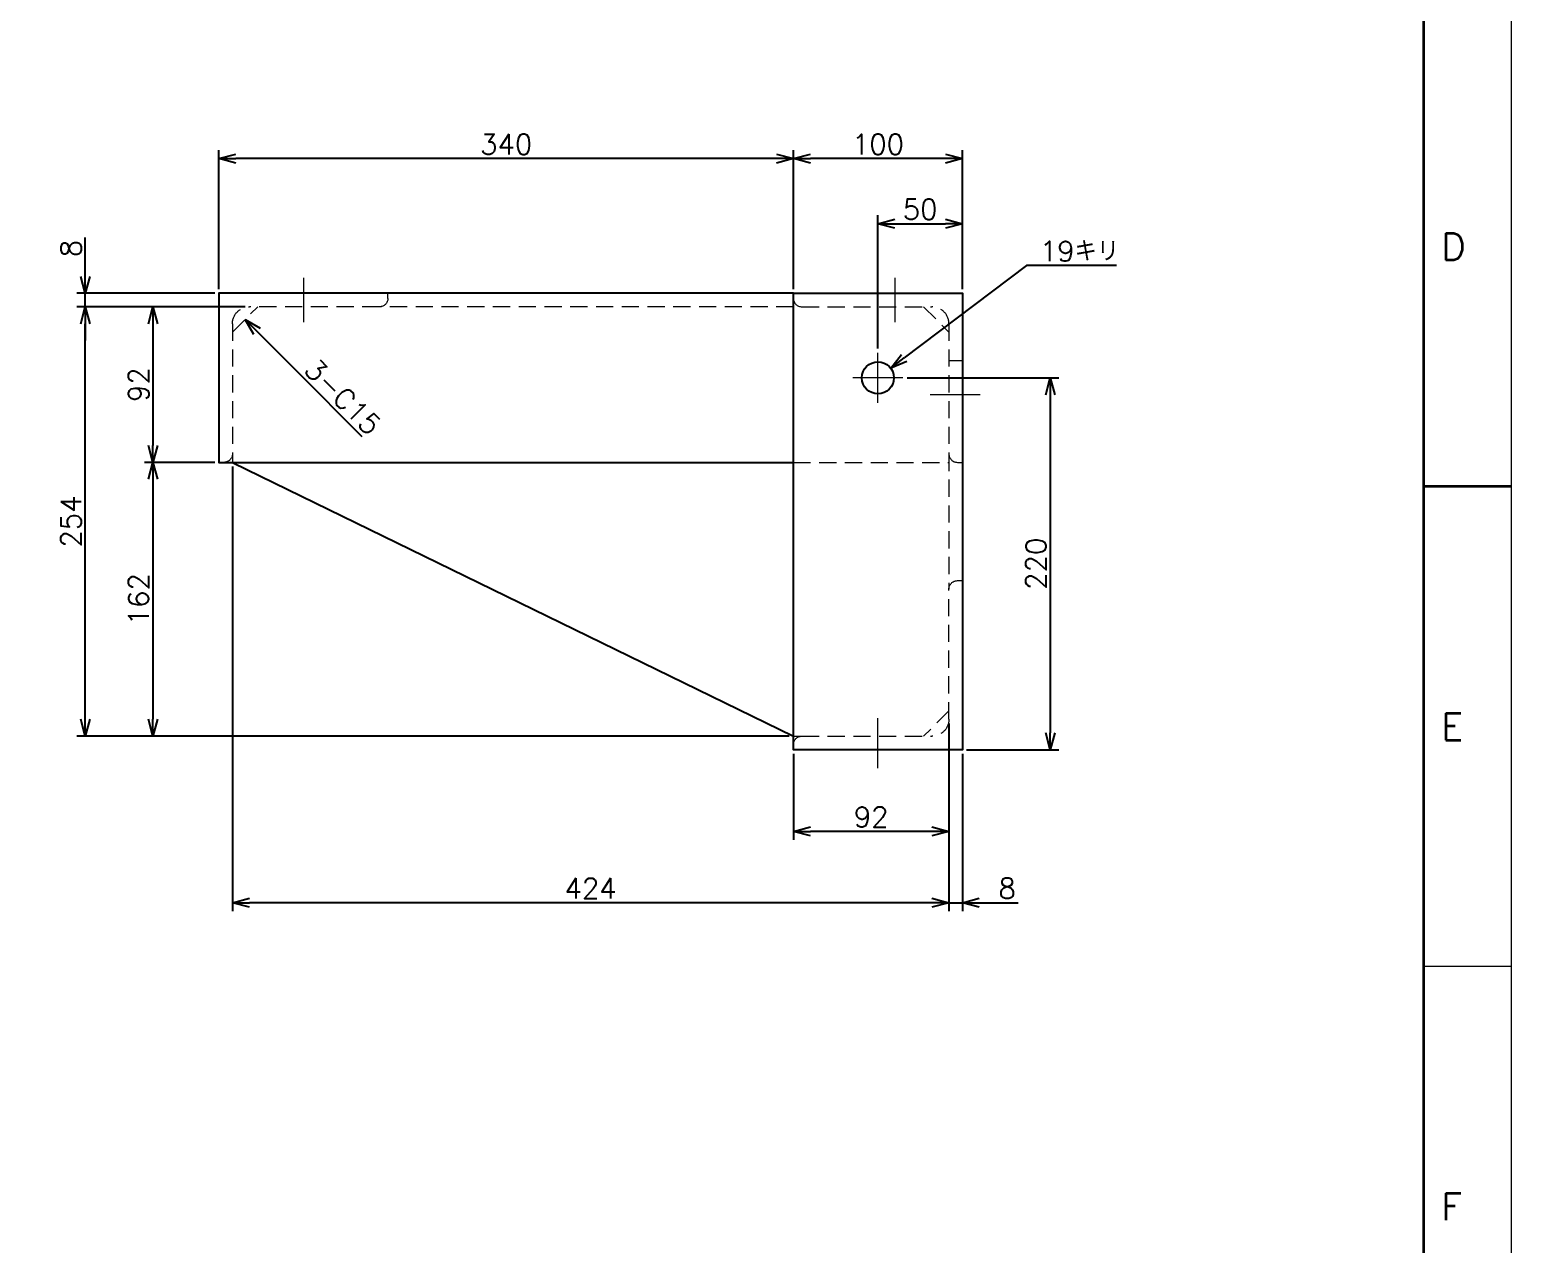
# Model space of a CAD drawing. Header units: millimetres. Extents: x 0 to 3313, y -19 to 2332.
# Drawn here: x 2436 to 3313, y 713 to 1432 of the extents above; entities that cross this region are included whole.
import ezdxf
from ezdxf import colors
from ezdxf.entities.mleader import LeaderData, LeaderLine
from ezdxf.enums import TextEntityAlignment as Align
from ezdxf.math import Vec2, Vec3

# ---------------------------------------------------------------- set-up
doc = ezdxf.new("R2010")
doc.units = ezdxf.units.MM
doc.header["$LTSCALE"] = 1.6
doc.header["$PDMODE"] = 99
doc.header["$PDSIZE"] = 1
doc.linetypes.add('CENTER2', pattern=[28.575000000000003, 19.05, -3.175, 3.175, -3.175])
doc.linetypes.add('HIDDEN', pattern=[9.524999999999999, 6.35, -3.175])
for name, color, linetype, lineweight in [('04_HIDDEN', 2, 'HIDDEN', 13), ('05_CENTER', 4, 'CENTER2', 13), ('08_DIM', 3, 'Continuous', 13), ('90_FRAME', 5, 'Continuous', 35)]:
    doc.layers.add(name, color=color, linetype=linetype, lineweight=lineweight)
doc.layers.add('91_BLANK', color=5, linetype='Continuous', lineweight=0, plot=False)
doc.styles.add('KSS_TXT', font='txt.shx', dxfattribs={"bigfont": 'extfont2.shx'})
doc.styles.add('KSS_TXT_L', font='txt.shx', dxfattribs={"height": 3, "bigfont": 'extfont2.shx'})
doc.styles.get("Standard").update_dxf_attribs({"font": 'txt.shx', "bigfont": 'extfont2.shx'})
doc.dimstyles.new('KSS_DIM', dxfattribs={"dimscale": 4, "dimtxt": 3, "dimasz": 2.5, "dimexe": 1.25, "dimexo": 0.625, "dimtad": 1, "dimdsep": 46, "dimtxsty": 'KSS_TXT', "dimblk": 'OPEN30', "dimcen": 0, "dimazin": 2, "dimtfac": 0.75, "dimtmove": 0, "dimatfit": 3, "dimldrblk": 'OPEN30', "dimfxl": 1.25, "dimtolj": 1, "dimarcsym": 0})
doc.dimstyles.new('KSS_DIM$3', dxfattribs={"dimscale": 4, "dimtxt": 3, "dimasz": 2.5, "dimexe": 1.25, "dimexo": 0.625, "dimtad": 1, "dimtih": 1, "dimtoh": 1, "dimdsep": 46, "dimtxsty": 'KSS_TXT', "dimblk": 'OPEN30', "dimcen": 0, "dimazin": 2, "dimtfac": 0.75, "dimtofl": 0, "dimtmove": 0, "dimatfit": 3, "dimldrblk": 'OPEN30', "dimfxl": 1.25, "dimtolj": 1, "dimarcsym": 0})

# ---------------------------------------------------------------- blocks, each defined once
blk = doc.blocks.new('A$C448B04A9_1_1')
at = {"color": 0}
for p, q in [((3, 100), (0, 100)), ((0, 0), (0, 100)), ((8, 18), (8, 95)), ((0, 0), (100, 0)), ((95, 8), (18, 8)), ((100, 3), (100, 0))]:
    blk.add_line(p, q, dxfattribs=at)
for centre, radius, start, end in [((3, 95), 5, 0, 90), ((18, 18), 10, 180, 270), ((95, 3), 5, 0, 90)]:
    blk.add_arc(centre, radius, start, end, dxfattribs=at)
blk = doc.blocks.new('AM_BALLOON1')
at = {"transparency": 16777216}
blk.add_circle((0, 0), 5, dxfattribs=at)
blk.add_attdef('B_NUMBER', text='', height=3, dxfattribs=at).set_placement((0, 0), align=Align.MIDDLE_CENTER)
blk = doc.blocks.new('_OPEN')
at = {"color": 0, "linetype": 'ByBlock'}
for p, q in [((-1, 0.1666666666666666), (0, 0)), ((0, 0), (-1, -0.1666666666666666)), ((0, 0), (-1, 0))]:
    blk.add_line(p, q, dxfattribs=at)
blk = doc.blocks.new('_Open30')
at = {"color": 0, "linetype": 'ByBlock', "lineweight": -2}
for p, q in [((-1, 0.26794919), (0, 0)), ((0, 0), (-1, -0.26794919)), ((0, 0), (-1, 0))]:
    blk.add_line(p, q, dxfattribs=at)
blk = doc.blocks.new('*D153')
at = {"layer": '08_DIM', "color": 0, "lineweight": -2, "transparency": 16777216}
for p, q in [((2955.247036320809, 1226.073412465708), (3044.929342144526, 1226.073412465708)), ((3039.929342144526, 1216.073412465708), (3039.929342144526, 1016.073412470446)), ((2990.434047687498, 1006.073412470446), (3044.929342144526, 1006.073412470446))]:
    blk.add_line(p, q, dxfattribs=at)
at = {"layer": 'Defpoints', "color": 0, "transparency": 16777216}
for p in [(2952.747036320809, 1226.073412465708), (2987.934047687498, 1006.073412470446), (3039.929342144526, 1006.073412470446)]:
    blk.add_point(p, dxfattribs=at)
at = {"layer": '08_DIM', "color": 0, "lineweight": -2, "transparency": 16777216, "xscale": 10, "yscale": 10, "zscale": 10}
for p, rotation in [((3039.929342144526, 1226.073412465708), 90), ((3039.929342144526, 1006.073412470446), 270)]:
    blk.add_blockref('_Open30', p, dxfattribs=dict(at, rotation=rotation))
at = {"layer": '08_DIM', "color": 0, "transparency": 16777216, "insert": (3031.429342144526, 1116.073412468077), "char_height": 12, "attachment_point": 5, "rotation": 90, "style": 'KSS_TXT'}
blk.add_mtext('\\A1;220', dxfattribs=at)
blk = doc.blocks.new('*D154')
at = {"layer": '08_DIM', "color": 0, "lineweight": -2, "transparency": 16777216}
for p, q in [((2937.934047691689, 1243.386401094829), (2937.934047691689, 1322.237736337426)), ((2947.934047691689, 1317.237736337426), (2977.934047687419, 1317.237736337426)), ((2987.934047687419, 1278.57341247227), (2987.934047687419, 1322.237736337426))]:
    blk.add_line(p, q, dxfattribs=at)
at = {"layer": 'Defpoints', "color": 0, "transparency": 16777216}
for p in [(2987.934047687419, 1317.237736337426), (2987.934047687419, 1276.07341247227), (2937.934047691689, 1240.886401094829)]:
    blk.add_point(p, dxfattribs=at)
at = {"layer": '08_DIM', "color": 0, "lineweight": -2, "transparency": 16777216, "xscale": 10, "yscale": 10, "zscale": 10, "rotation": 180}
blk.add_blockref('_Open30', (2937.934047691689, 1317.237736337426), dxfattribs=at)
at = {"layer": '08_DIM', "color": 0, "lineweight": -2, "transparency": 16777216, "xscale": 10, "yscale": 10, "zscale": 10}
blk.add_blockref('_Open30', (2987.934047687419, 1317.237736337426), dxfattribs=at)
at = {"layer": '08_DIM', "color": 0, "transparency": 16777216, "insert": (2962.934047689554, 1325.74606967076), "char_height": 12, "attachment_point": 5, "style": 'KSS_TXT'}
blk.add_mtext('\\A1;50', dxfattribs=at)
blk = doc.blocks.new('*D155')
at = {"layer": '08_DIM', "color": 0, "lineweight": -2, "transparency": 16777216}
for p, q in [((2887.934047687495, 1278.573412472259), (2887.934047687495, 1360.749569078477)), ((2987.934047687419, 1278.57341247227), (2987.934047687419, 1360.749569078477)), ((2977.934047687419, 1355.749569078477), (2897.934047687495, 1355.749569078477))]:
    blk.add_line(p, q, dxfattribs=at)
at = {"layer": 'Defpoints', "color": 0, "transparency": 16777216}
for p in [(2887.934047687495, 1355.749569078477), (2887.934047687495, 1276.073412472259), (2987.934047687419, 1276.07341247227)]:
    blk.add_point(p, dxfattribs=at)
at = {"layer": '08_DIM', "color": 0, "lineweight": -2, "transparency": 16777216, "xscale": 10, "yscale": 10, "zscale": 10, "rotation": 180}
blk.add_blockref('_Open30', (2887.934047687495, 1355.749569078477), dxfattribs=at)
at = {"layer": '08_DIM', "color": 0, "lineweight": -2, "transparency": 16777216, "xscale": 10, "yscale": 10, "zscale": 10}
blk.add_blockref('_Open30', (2987.934047687419, 1355.749569078477), dxfattribs=at)
at = {"layer": '08_DIM', "color": 0, "transparency": 16777216, "insert": (2937.934047687457, 1364.249569078477), "char_height": 12, "attachment_point": 5, "style": 'KSS_TXT'}
blk.add_mtext('\\A1;100', dxfattribs=at)
blk = doc.blocks.new('*D156')
at = {"layer": '08_DIM', "color": 0, "lineweight": -2, "transparency": 16777216}
for p, q in [((2547.934047695276, 1278.57341247227), (2547.934047695276, 1360.749569078477)), ((2887.934047687495, 1278.573412472259), (2887.934047687495, 1360.749569078477)), ((2877.934047687495, 1355.749569078477), (2557.934047695276, 1355.749569078477))]:
    blk.add_line(p, q, dxfattribs=at)
at = {"layer": 'Defpoints', "color": 0, "transparency": 16777216}
for p in [(2547.934047695276, 1355.749569078477), (2547.934047695276, 1276.07341247227), (2887.934047687495, 1276.073412472259)]:
    blk.add_point(p, dxfattribs=at)
at = {"layer": '08_DIM', "color": 0, "lineweight": -2, "transparency": 16777216, "xscale": 10, "yscale": 10, "zscale": 10, "rotation": 180}
blk.add_blockref('_Open30', (2547.934047695276, 1355.749569078477), dxfattribs=at)
at = {"layer": '08_DIM', "color": 0, "lineweight": -2, "transparency": 16777216, "xscale": 10, "yscale": 10, "zscale": 10}
blk.add_blockref('_Open30', (2887.934047687495, 1355.749569078477), dxfattribs=at)
at = {"layer": '08_DIM', "color": 0, "transparency": 16777216, "insert": (2717.934047691385, 1364.249569078477), "char_height": 12, "attachment_point": 5, "style": 'KSS_TXT'}
blk.add_mtext('\\A1;340', dxfattribs=at)
blk = doc.blocks.new('*D157')
at = {"layer": '08_DIM', "color": 0, "lineweight": -2, "transparency": 16777216}
for p, q in [((2563.434047695276, 1268.07341247227), (2463.869296587692, 1268.07341247227)), ((2468.869296587692, 1024.073412470378), (2468.869296587692, 1258.07341247227)), ((2885.434047691565, 1014.073412470378), (2463.869296587692, 1014.073412470378))]:
    blk.add_line(p, q, dxfattribs=at)
at = {"layer": 'Defpoints', "color": 0, "transparency": 16777216}
for p in [(2468.869296587692, 1268.07341247227), (2565.934047695276, 1268.07341247227), (2887.934047691565, 1014.073412470378)]:
    blk.add_point(p, dxfattribs=at)
at = {"layer": '08_DIM', "color": 0, "lineweight": -2, "transparency": 16777216, "xscale": 10, "yscale": 10, "zscale": 10}
for p, rotation in [((2468.869296587692, 1268.07341247227), 90), ((2468.869296587692, 1014.073412470378), 270)]:
    blk.add_blockref('_Open30', p, dxfattribs=dict(at, rotation=rotation))
at = {"layer": '08_DIM', "color": 0, "transparency": 16777216, "insert": (2460.360963254358, 1141.073412471324), "char_height": 12, "attachment_point": 5, "rotation": 90, "style": 'KSS_TXT'}
blk.add_mtext('\\A1;254', dxfattribs=at)
blk = doc.blocks.new('*D158')
at = {"layer": '08_DIM', "color": 0, "lineweight": -2, "transparency": 16777216}
for p, q in [((2563.434047695276, 1268.07341247227), (2503.86804563, 1268.07341247227)), ((2508.86804563, 1258.07341247227), (2508.86804563, 1186.07341247227)), ((2545.434047695276, 1176.07341247227), (2503.86804563, 1176.07341247227))]:
    blk.add_line(p, q, dxfattribs=at)
at = {"layer": 'Defpoints', "color": 0, "transparency": 16777216}
for p in [(2565.934047695276, 1268.07341247227), (2508.86804563, 1176.07341247227), (2547.934047695276, 1176.07341247227)]:
    blk.add_point(p, dxfattribs=at)
at = {"layer": '08_DIM', "color": 0, "lineweight": -2, "transparency": 16777216, "xscale": 10, "yscale": 10, "zscale": 10}
for p, rotation in [((2508.86804563, 1268.07341247227), 90), ((2508.86804563, 1176.07341247227), 270)]:
    blk.add_blockref('_Open30', p, dxfattribs=dict(at, rotation=rotation))
at = {"layer": '08_DIM', "color": 0, "transparency": 16777216, "insert": (2500.36804563, 1222.07341247227), "char_height": 12, "attachment_point": 5, "rotation": 90, "style": 'KSS_TXT'}
blk.add_mtext('\\A1;92', dxfattribs=at)
blk = doc.blocks.new('*D159')
at = {"layer": '08_DIM', "color": 0, "lineweight": -2, "transparency": 16777216}
for p, q in [((2545.434047695276, 1176.07341247227), (2503.86804563, 1176.07341247227)), ((2508.86804563, 1166.07341247227), (2508.86804563, 1024.073412470378)), ((2885.434047691565, 1014.073412470378), (2503.86804563, 1014.073412470378))]:
    blk.add_line(p, q, dxfattribs=at)
at = {"layer": 'Defpoints', "color": 0, "transparency": 16777216}
for p in [(2547.934047695276, 1176.07341247227), (2508.86804563, 1014.073412470378), (2887.934047691565, 1014.073412470378)]:
    blk.add_point(p, dxfattribs=at)
at = {"layer": '08_DIM', "color": 0, "lineweight": -2, "transparency": 16777216, "xscale": 10, "yscale": 10, "zscale": 10}
for p, rotation in [((2508.86804563, 1176.07341247227), 90), ((2508.86804563, 1014.073412470378), 270)]:
    blk.add_blockref('_Open30', p, dxfattribs=dict(at, rotation=rotation))
at = {"layer": '08_DIM', "color": 0, "transparency": 16777216, "insert": (2500.36804563, 1095.073412471324), "char_height": 12, "attachment_point": 5, "rotation": 90, "style": 'KSS_TXT'}
blk.add_mtext('\\A1;162', dxfattribs=at)
blk = doc.blocks.new('*D160')
at = {"layer": '08_DIM', "color": 0, "lineweight": -2, "transparency": 16777216}
for p, q in [((2555.934047695276, 1173.573412472269), (2555.934047695276, 910.5452425442109)), ((2979.934047691693, 1021.573412470456), (2979.934047691693, 910.5452425442109)), ((2969.934047691693, 915.5452425442109), (2565.934047695276, 915.5452425442109))]:
    blk.add_line(p, q, dxfattribs=at)
at = {"layer": 'Defpoints', "color": 0, "transparency": 16777216}
for p in [(2555.934047695276, 1176.073412472269), (2979.934047691693, 1024.073412470456), (2555.934047695276, 915.5452425442109)]:
    blk.add_point(p, dxfattribs=at)
at = {"layer": '08_DIM', "color": 0, "lineweight": -2, "transparency": 16777216, "xscale": 10, "yscale": 10, "zscale": 10, "rotation": 180}
blk.add_blockref('_Open30', (2555.934047695276, 915.5452425442109), dxfattribs=at)
at = {"layer": '08_DIM', "color": 0, "lineweight": -2, "transparency": 16777216, "xscale": 10, "yscale": 10, "zscale": 10}
blk.add_blockref('_Open30', (2979.934047691693, 915.5452425442109), dxfattribs=at)
at = {"layer": '08_DIM', "color": 0, "transparency": 16777216, "insert": (2767.934047693484, 924.0452425442109), "char_height": 12, "attachment_point": 5, "style": 'KSS_TXT'}
blk.add_mtext('\\A1;424', dxfattribs=at)
blk = doc.blocks.new('*D161')
at = {"layer": '08_DIM', "color": 0, "lineweight": -2, "transparency": 16777216}
for p, q in [((2979.934047691693, 1021.573412470456), (2979.934047691693, 952.7656199926087)), ((2887.934047691693, 1003.573412470456), (2887.934047691693, 952.7656199926087)), ((2969.934047691693, 957.7656199926087), (2897.934047691693, 957.7656199926087))]:
    blk.add_line(p, q, dxfattribs=at)
at = {"layer": 'Defpoints', "color": 0, "transparency": 16777216}
for p in [(2979.934047691693, 1024.073412470456), (2887.934047691693, 1006.073412470456), (2887.934047691693, 957.7656199926087)]:
    blk.add_point(p, dxfattribs=at)
at = {"layer": '08_DIM', "color": 0, "lineweight": -2, "transparency": 16777216, "xscale": 10, "yscale": 10, "zscale": 10, "rotation": 180}
blk.add_blockref('_Open30', (2887.934047691693, 957.7656199926087), dxfattribs=at)
at = {"layer": '08_DIM', "color": 0, "lineweight": -2, "transparency": 16777216, "xscale": 10, "yscale": 10, "zscale": 10}
blk.add_blockref('_Open30', (2979.934047691693, 957.7656199926087), dxfattribs=at)
at = {"layer": '08_DIM', "color": 0, "transparency": 16777216, "insert": (2933.934047691693, 966.2656199926087), "char_height": 12, "attachment_point": 5, "style": 'KSS_TXT'}
blk.add_mtext('\\A1;92', dxfattribs=at)
blk = doc.blocks.new('*D188')
at = {"layer": '08_DIM', "color": 0, "lineweight": -2, "transparency": 16777216}
for p, q in [((3025.937747750679, 1292.490495238147), (2953.498804502768, 1237.820256527504)), ((3079.040525528457, 1292.490495238147), (3025.937747750679, 1292.490495238147))]:
    blk.add_line(p, q, dxfattribs=at)
at = {"layer": 'Defpoints', "color": 0, "transparency": 16777216}
for p in [(2945.516877932987, 1231.796233931712), (2930.351217450403, 1220.350590999705)]:
    blk.add_point(p, dxfattribs=at)
at = {"layer": '08_DIM', "color": 0, "lineweight": -2, "transparency": 16777216, "xscale": 10, "yscale": 10, "zscale": 10, "rotation": 217.0421412498027}
blk.add_blockref('_Open30', (2945.516877932987, 1231.796233931712), dxfattribs=at)
at = {"layer": '08_DIM', "color": 0, "transparency": 16777216, "insert": (3057.237747750679, 1300.990495238147), "char_height": 12, "attachment_point": 5, "style": 'KSS_TXT'}
blk.add_mtext('\\A1;19キリ', dxfattribs=at)
blk = doc.blocks.new('*D189')
at = {"layer": '08_DIM', "color": 0, "lineweight": -2, "transparency": 16777216}
for p, q in [((2468.869296587692, 1286.073412472259), (2468.869296587692, 1309.073412472259)), ((2545.434047695276, 1276.073412472259), (2463.869296587692, 1276.073412472259)), ((2468.869296587692, 1268.07341247227), (2468.869296587692, 1276.073412472259)), ((2563.434047695276, 1268.07341247227), (2463.869296587692, 1268.07341247227)), ((2468.869296587692, 1258.07341247227), (2468.869296587692, 1248.07341247227))]:
    blk.add_line(p, q, dxfattribs=at)
at = {"layer": 'Defpoints', "color": 0, "transparency": 16777216}
for p in [(2468.869296587692, 1276.073412472259), (2547.934047695276, 1276.073412472259), (2565.934047695276, 1268.07341247227)]:
    blk.add_point(p, dxfattribs=at)
at = {"layer": '08_DIM', "color": 0, "lineweight": -2, "transparency": 16777216, "xscale": 10, "yscale": 10, "zscale": 10}
for p, rotation in [((2468.869296587692, 1276.073412472259), 270), ((2468.869296587692, 1268.07341247227), 90)]:
    blk.add_blockref('_Open30', p, dxfattribs=dict(at, rotation=rotation))
at = {"layer": '08_DIM', "color": 0, "transparency": 16777216, "insert": (2460.369296587692, 1302.573412472259), "char_height": 12, "attachment_point": 5, "rotation": 90, "style": 'KSS_TXT'}
blk.add_mtext('\\A1;8', dxfattribs=at)
blk = doc.blocks.new('*D190')
at = {"layer": '08_DIM', "color": 0, "lineweight": -2, "transparency": 16777216}
for p, q in [((2979.934047691693, 1021.573412470456), (2979.934047691693, 910.5452425442109)), ((2987.934047687498, 1003.573412470446), (2987.934047687498, 910.5452425442109)), ((2969.934047691693, 915.5452425442109), (2959.934047691693, 915.5452425442109)), ((2979.934047691693, 915.5452425442109), (2987.934047687498, 915.5452425442109)), ((2997.934047687498, 915.5452425442109), (3020.934047687498, 915.5452425442109))]:
    blk.add_line(p, q, dxfattribs=at)
at = {"layer": 'Defpoints', "color": 0, "transparency": 16777216}
for p in [(2979.934047691693, 1024.073412470456), (2987.934047687498, 1006.073412470446), (2987.934047687498, 915.5452425442109)]:
    blk.add_point(p, dxfattribs=at)
at = {"layer": '08_DIM', "color": 0, "lineweight": -2, "transparency": 16777216, "xscale": 10, "yscale": 10, "zscale": 10}
blk.add_blockref('_Open30', (2979.934047691693, 915.5452425442109), dxfattribs=at)
at = {"layer": '08_DIM', "color": 0, "lineweight": -2, "transparency": 16777216, "xscale": 10, "yscale": 10, "zscale": 10, "rotation": 180}
blk.add_blockref('_Open30', (2987.934047687498, 915.5452425442109), dxfattribs=at)
at = {"layer": '08_DIM', "color": 0, "transparency": 16777216, "insert": (3014.434047687498, 924.0452425442109), "char_height": 12, "attachment_point": 5, "style": 'KSS_TXT'}
blk.add_mtext('\\A1;8', dxfattribs=at)

msp = doc.modelspace()

# ---------------------------------------------------------------- linework, layer by layer
at = {"color": 0}
msp.add_line((2555.934047695276, 1176.073412472269), (2887.934047691565, 1014.073412470378), dxfattribs=at)
msp.add_lwpolyline([(2887.934047687495, 1276.073412472259), (2547.934047695276, 1276.073412472259), (2547.934047695276, 1176.07341247227), (2887.934047687495, 1176.07341247227)], close=True)
msp.add_lwpolyline([(2887.934047687495, 1276.073412472259), (2987.934047687495, 1276.073412472259), (2987.934047687498, 1006.073412470446), (2887.934047691689, 1006.073412470446)], close=True, dxfattribs=at)
msp.add_circle((2937.934047691695, 1226.073412465708), 9.5, dxfattribs=at)
at = {"layer": '04_HIDDEN'}
for p, q in [((2555.934047695276, 1253.07341247227), (2570.934047695276, 1268.07341247227)), ((2887.934047687495, 1268.073412472265), (2642.934047695276, 1268.07341247227)), ((2964.934047691686, 1268.073412472269), (2979.934047691686, 1253.073412472269)), ((2987.934047687487, 1236.073412381061), (2979.934047687474, 1236.073412381059)), ((2555.934047695276, 1181.07341247227), (2555.934047695276, 1176.073412472269)), ((2887.934047687495, 1176.073412472259), (2979.93404769163, 1176.073412472313)), ((2979.934047691628, 1181.073412472269), (2979.934047691674, 1101.073412470454)), ((2979.934047691571, 1029.073412465809), (2964.934047691571, 1014.073412465809)), ((2887.934047691565, 1014.073412470378), (2892.934047691693, 1014.073412470456))]:
    msp.add_line(p, q, dxfattribs=at)
at = {"layer": '05_CENTER'}
for p, q in [((2597.934047695276, 1285.16043786877), (2597.934047695276, 1258.910448077815)), ((2947.934047695886, 1285.16043786877), (2947.934047695886, 1258.910448077815)), ((2937.934047691689, 1211.260423836588), (2937.934047691689, 1240.886401094829)), ((2952.747036320809, 1226.073412465708), (2923.121059062568, 1226.073412465708)), ((2998.511363935063, 1216.073412381059), (2968.885386676821, 1216.073412381059)), ((2937.934047691689, 995.1117111267422), (2937.934047691689, 1024.726521979102))]:
    msp.add_line(p, q, dxfattribs=at)
at = {"layer": '90_FRAME'}
msp.add_line((3312.803439193518, 1161.723697891917), (3260.955724908015, 1161.723697891917), dxfattribs=at)
at = {"layer": '90_FRAME', "color": 4, "lineweight": 13}
msp.add_line((3312.803439193518, 877.7348223930649), (3260.955724908015, 877.7348223930649), dxfattribs=at)
at = {"layer": '90_FRAME'}
msp.add_lwpolyline([(155.3836106315844, 51.61591018200809), (3260.955724908015, 51.61591018200807), (3260.955724908015, 2271.831485601825), (155.3836106315844, 2271.831485601825)], close=True, dxfattribs=at)
at = {"layer": '91_BLANK'}
msp.add_lwpolyline([(-8.093381893559126e-07, -1.126752522395691e-07), (3312.803439188015, -1.126752522395691e-07), (3312.803439188015, 2331.679199898026), (-8.093381893559126e-07, 2331.679199898026)], close=True, dxfattribs=at)

# ---------------------------------------------------------------- block references
at = {"layer": '04_HIDDEN', "xscale": -1, "rotation": 180}
msp.add_blockref('A$C448B04A9_1_1', (2547.934047695276, 1276.07341247227), dxfattribs=at)
at = {"layer": '04_HIDDEN', "rotation": 180}
msp.add_blockref('A$C448B04A9_1_1', (2987.934047687419, 1276.07341247227), dxfattribs=at)
at = {"layer": '04_HIDDEN', "xscale": -1}
msp.add_blockref('A$C448B04A9_1_1', (2987.934047691693, 1006.073412470456), dxfattribs=at)

# ---------------------------------------------------------------- texts
at = {"layer": '08_DIM', "insert": (2597.582086448954, 1229.960907624524), "char_height": 12, "attachment_point": 7, "rotation": 315, "style": 'KSS_TXT_L'}
msp.add_mtext('3-C15', dxfattribs=at)
at = {"layer": '90_FRAME', "color": 0, "lineweight": 13, "style": 'KSS_TXT'}
for s, p in [('D', (3271.262776154246, 1303.718135641343)), ('E', (3271.262776154246, 1019.729260142491)), ('F', (3271.262776154246, 735.740384643639))]:
    msp.add_text(s, height=16, dxfattribs=at).set_placement(p, align=Align.MIDDLE_LEFT)

# ---------------------------------------------------------------- dimensions: what is measured, and where the dimension line sits
at = {"layer": '08_DIM'}
for base, p1, p2, angle, picture, middle in [((2547.934047695276, 1355.749569078477), (2887.934047687495, 1276.073412472259), (2547.934047695276, 1276.07341247227), 180, '*D156', (2717.934047691385, 1364.249569078477)), ((2887.934047687495, 1355.749569078477), (2987.934047687419, 1276.07341247227), (2887.934047687495, 1276.073412472259), 180, '*D155', (2937.934047687457, 1364.249569078477)), ((2987.934047687419, 1317.237736337426), (2937.934047691689, 1240.886401094829), (2987.934047687419, 1276.07341247227), 180, '*D154', (2962.934047689554, 1325.74606967076)), ((2468.869296587692, 1276.073412472259), (2565.934047695276, 1268.07341247227), (2547.934047695276, 1276.073412472259), 90.00000000000001, '*D189', (2460.369296587692, 1302.573412472259)), ((2468.869296587692, 1268.07341247227), (2887.934047691565, 1014.073412470378), (2565.934047695276, 1268.07341247227), 90.00000000000001, '*D157', (2460.360963254358, 1141.073412471324)), ((2508.86804563, 1176.07341247227), (2565.934047695276, 1268.07341247227), (2547.934047695276, 1176.07341247227), 90.00000000000001, '*D158', (2500.36804563, 1222.07341247227)), ((3039.929342144526, 1006.073412470446), (2952.747036320809, 1226.073412465708), (2987.934047687498, 1006.073412470446), 90.00000000000001, '*D153', (3031.429342144526, 1116.073412468077)), ((2508.86804563, 1014.073412470378), (2547.934047695276, 1176.07341247227), (2887.934047691565, 1014.073412470378), 90.00000000000001, '*D159', (2500.36804563, 1095.073412471324)), ((2555.934047695276, 915.5452425442109), (2979.934047691693, 1024.073412470456), (2555.934047695276, 1176.073412472269), 180, '*D160', (2767.934047693484, 924.0452425442109)), ((2887.934047691693, 957.7656199926087), (2979.934047691693, 1024.073412470456), (2887.934047691693, 1006.073412470456), 180, '*D161', (2933.934047691693, 966.2656199926087)), ((2987.934047687498, 915.5452425442109), (2979.934047691693, 1024.073412470456), (2987.934047687498, 1006.073412470446), 180, '*D190', (3014.434047687498, 924.0452425442109))]:
    dim = msp.add_linear_dim(base=base, p1=p1, p2=p2, angle=angle, dimstyle='KSS_DIM', override={"dimarcsym": 1}, dxfattribs=at)
    dim.commit()
    dim.dimension.update_dxf_attribs({"geometry": picture, "text_midpoint": middle})
dim = msp.add_diameter_dim_2p(p1=(2930.351217450403, 1220.350590999705), p2=(2945.516877932987, 1231.796233931712), text='<>キリ', dimstyle='KSS_DIM$3', override={"dimpost": '<>', "dimtix": 1, "dimarcsym": 1}, dxfattribs=at)
dim.commit()
dim.dimension.update_dxf_attribs({"geometry": '*D188', "text_midpoint": (3057.237747750679, 1292.490495238147), "dimtype": 163})

# ---------------------------------------------------------------- leaders
at = {"layer": '08_DIM', "annotation_type": 0, "has_hookline": 1, "hookline_direction": 0, "text_width": 52, "horizontal_direction": (0.7071067811865476, -0.7071067811865476, 0)}
msp.add_leader([(2563.434047695276, 1260.57341247227), (2594.046552543022, 1229.960907624524)], dimstyle='KSS_DIM', dxfattribs=at)
at = {"layer": '08_DIM'}
ml = msp.add_multileader_block('Standard', dxfattribs=at)
ml.set_content('AM_BALLOON1', color=256, scale=5)
ml.set_attribute('B_NUMBER', '12', width=0)
ml.set_leader_properties(color=256, linetype='ByLayer', lineweight=-1)
ml.set_arrow_properties(name='OPEN')
ml.build(insert=Vec2(0, 0))
ml.multileader.update_dxf_attribs({"leader_type": 0, "has_dogleg": 0, "text_right_attachment_type": 6, "dogleg_length": 0, "arrow_head_size": 10, "scale": 2.5, "block_connection_type": 1})
ctx = ml.context
ctx.base_point, ctx.scale, ctx.char_height, ctx.arrow_head_size, ctx.landing_gap_size, ctx.plane_origin = Vec3(2542.735271629343, 1625.107367136169), 2.5, 20, 10, 10, Vec3(2542.735271629343, 1625.107367136169)
ctx.right_attachment, ctx.attachment_type = 6, 1
notes = []
notes.append((ctx, [(0, (0, 0, 0), (0, 0), (1, 0), 1, [])]))
ctx.block.insert = Vec3(2542.735271629343, 1625.107367136169)
for ctx, leaders in notes:
    for number, flags, end, landing, length, lines in leaders:
        leader = LeaderData()
        leader.index, (leader.has_last_leader_line, leader.has_dogleg_vector, leader.attachment_direction) = number, flags
        leader.last_leader_point, leader.dogleg_vector, leader.dogleg_length = Vec3(end), Vec3(landing), length
        for number, points, colour, breaks in lines:
            line = LeaderLine()
            line.index, line.vertices, line.color, line.breaks = number, Vec3.list(points), colors.encode_raw_color(colour), breaks
            leader.lines.append(line)
        ctx.leaders.append(leader)

doc.saveas('drawing.dxf')
